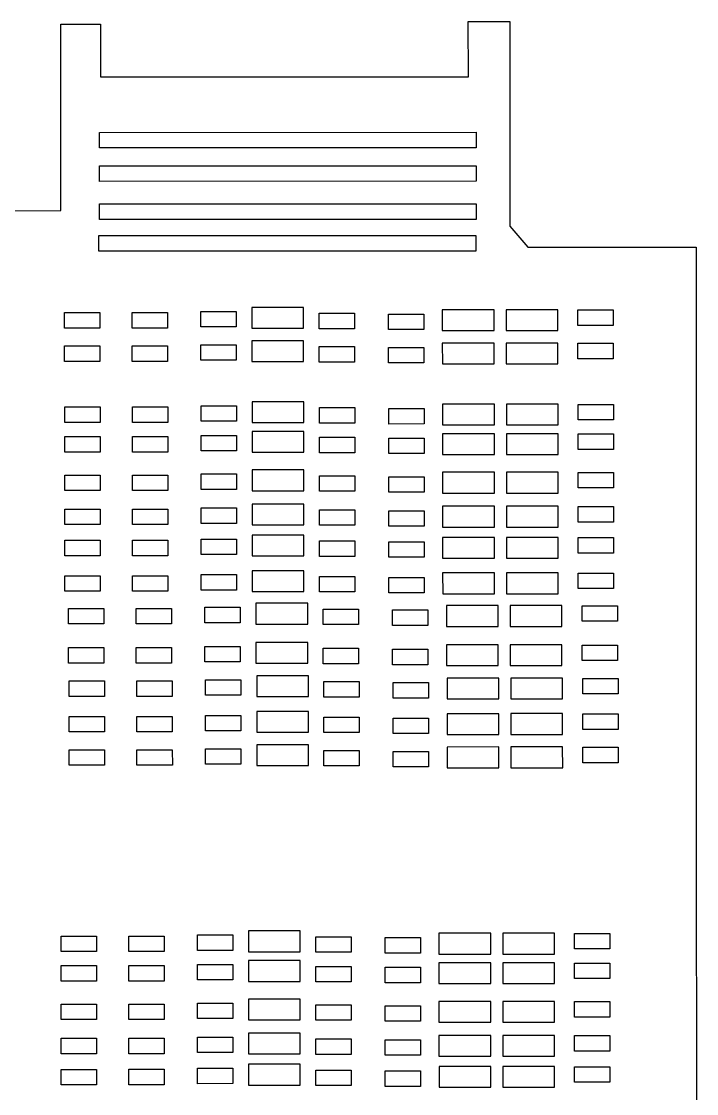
# Model space of a CAD drawing. Header units: millimetres. Extents: x 3191 to 879702, y -27549 to 222194.
# Drawn here: x 644000 to 645019, y 20131 to 21749 of the extents above; entities that cross this region are included whole.
import ezdxf

# ---------------------------------------------------------------- set-up
doc = ezdxf.new("R2010")
doc.units = ezdxf.units.MM
doc.header["$MEASUREMENT"] = 0
doc.layers.add('Krumbuster', color=112, linetype='Continuous')

msp = doc.modelspace()

# ---------------------------------------------------------------- linework, layer by layer
at = {"layer": 'Krumbuster'}
msp.add_lwpolyline([(645011.74308, 19207.41864), (644093.84606, 19207.24738), (644093.85164, 19177.35202), (643902.40994, 19177.3163), (643902.40547, 19201.26291), (640769.82408, 19200.67843), (640769.82894, 19174.59726), (640577.72173, 19174.56142), (640577.29472, 21463.1136), (644059.5418, 21463.76333), (644059.48926, 21745.39558), (644119.21171, 21745.40672), (644119.2266, 21665.60023), (644674.3676, 21665.70381), (644674.35201, 21749.28951), (644737.17053, 21749.30123), (644737.22822, 21440.14145), (644764.24229, 21408.72312), (645018.32312, 21408.77053), (645018.73385, 19207.41994), (645011.74308, 19207.41864)], dxfattribs=at)
for points in [[(644117.6841, 21558.37089), (644117.67971, 21581.88593), (644686.39716, 21581.99204), (644686.40154, 21558.477)], [(644117.69352, 21507.86488), (644117.68913, 21531.37992), (644686.40658, 21531.48603), (644686.41097, 21507.97099)], [(644117.70425, 21450.34868), (644117.69986, 21473.86372), (644686.41731, 21473.96983), (644686.4217, 21450.45479)], [(644116.93194, 21402.43198), (644116.92755, 21425.94702), (644685.645, 21426.05313), (644685.64939, 21402.53809)], [(644425.82635, 21286.16248), (644425.82049, 21317.55086), (644347.72413, 21317.53629), (644347.72999, 21286.14791)], [(644713.21236, 21282.72851), (644713.2065, 21314.11688), (644635.11014, 21314.10231), (644635.11599, 21282.71394)], [(644809.43958, 21282.74646), (644809.43372, 21314.13484), (644731.33736, 21314.12027), (644731.34321, 21282.73189)], [(644839.77969, 21290.42717), (644839.77534, 21313.76725), (644893.10888, 21313.7772), (644893.11323, 21290.43712)], [(644064.8874, 21286.51505), (644064.88304, 21309.85513), (644118.21658, 21309.86508), (644118.22093, 21286.525)], [(644167.09843, 21286.53412), (644167.09408, 21309.8742), (644220.42762, 21309.88415), (644220.43197, 21286.54407)], [(644270.69227, 21288.23309), (644270.68791, 21311.57317), (644324.02145, 21311.58312), (644324.0258, 21288.24305)], [(644449.20041, 21285.47866), (644449.19606, 21308.81873), (644502.52959, 21308.82868), (644502.53395, 21285.48861)], [(644553.79019, 21284.09847), (644553.78584, 21307.43854), (644607.11937, 21307.44849), (644607.12373, 21284.10842)], [(644425.83574, 21235.85476), (644425.82988, 21267.24314), (644347.73352, 21267.22857), (644347.73937, 21235.84019)], [(644064.89678, 21236.20733), (644064.89243, 21259.54741), (644118.22596, 21259.55736), (644118.23032, 21236.21728)], [(644167.10782, 21236.2264), (644167.10346, 21259.56648), (644220.437, 21259.57643), (644220.44136, 21236.23635)], [(644270.70165, 21237.92537), (644270.6973, 21261.26545), (644324.03083, 21261.2754), (644324.03519, 21237.93533)], [(644449.2098, 21235.17094), (644449.20544, 21258.51101), (644502.53898, 21258.52096), (644502.54333, 21235.18089)], [(644553.79958, 21233.79075), (644553.79522, 21257.13082), (644607.12876, 21257.14077), (644607.13311, 21233.8007)], [(644713.22174, 21232.42079), (644713.21589, 21263.80916), (644635.11952, 21263.79459), (644635.12538, 21232.40622)], [(644809.44896, 21232.43874), (644809.44311, 21263.82712), (644731.34674, 21263.81255), (644731.3526, 21232.42417)], [(644839.78908, 21240.11945), (644839.78473, 21263.45953), (644893.11826, 21263.46948), (644893.12262, 21240.1294)], [(644065.35379, 21144.08351), (644065.34943, 21167.42359), (644118.68297, 21167.43354), (644118.68732, 21144.09346)], [(644167.56483, 21144.10258), (644167.56047, 21167.44266), (644220.89401, 21167.45261), (644220.89836, 21144.11254)], [(644271.15866, 21145.80156), (644271.1543, 21169.14163), (644324.48784, 21169.15159), (644324.49219, 21145.81151)], [(644426.29274, 21143.73095), (644426.28689, 21175.11933), (644348.19052, 21175.10475), (644348.19638, 21143.71638)], [(644713.67875, 21140.29697), (644713.67289, 21171.68535), (644635.57653, 21171.67078), (644635.58239, 21140.2824)], [(644809.90597, 21140.31493), (644809.90011, 21171.7033), (644731.80375, 21171.68873), (644731.8096, 21140.30035)], [(644840.24609, 21147.99563), (644840.24173, 21171.33571), (644893.57527, 21171.34566), (644893.57962, 21148.00558)], [(644449.6668, 21143.04712), (644449.66245, 21166.3872), (644502.99598, 21166.39715), (644503.00034, 21143.05707)], [(644554.25658, 21141.66693), (644554.25223, 21165.00701), (644607.58576, 21165.01696), (644607.59012, 21141.67688)], [(644065.36213, 21099.37461), (644065.35777, 21122.71469), (644118.69131, 21122.72464), (644118.69567, 21099.38456)], [(644167.57317, 21099.39368), (644167.56881, 21122.73376), (644220.90235, 21122.74371), (644220.9067, 21099.40363)], [(644271.167, 21101.09266), (644271.16264, 21124.43273), (644324.49618, 21124.44268), (644324.50054, 21101.10261)], [(644426.30108, 21099.02205), (644426.29523, 21130.41042), (644348.19886, 21130.39585), (644348.20472, 21099.00747)], [(644449.67514, 21098.33822), (644449.67079, 21121.67829), (644503.00433, 21121.68825), (644503.00868, 21098.34817)], [(644554.26492, 21096.95803), (644554.26057, 21120.2981), (644607.59411, 21120.30806), (644607.59846, 21096.96798)], [(644713.68709, 21095.58807), (644713.68123, 21126.97645), (644635.58487, 21126.96188), (644635.59073, 21095.5735)], [(644809.91431, 21095.60602), (644809.90845, 21126.9944), (644731.81209, 21126.97983), (644731.81795, 21095.59145)], [(644840.25443, 21103.28673), (644840.25007, 21126.62681), (644893.58361, 21126.63676), (644893.58796, 21103.29668)], [(644426.31193, 21040.88764), (644426.30607, 21072.27602), (644348.20971, 21072.26145), (644348.21557, 21040.87307)], [(644065.37298, 21041.24021), (644065.36862, 21064.58029), (644118.70216, 21064.59024), (644118.70651, 21041.25016)], [(644167.58401, 21041.25928), (644167.57966, 21064.59936), (644220.9132, 21064.60931), (644220.91755, 21041.26923)], [(644271.17785, 21042.95826), (644271.17349, 21066.29833), (644324.50703, 21066.30828), (644324.51138, 21042.96821)], [(644449.68599, 21040.20382), (644449.68164, 21063.54389), (644503.01517, 21063.55384), (644503.01953, 21040.21377)], [(644554.27577, 21038.82363), (644554.27142, 21062.1637), (644607.60495, 21062.17365), (644607.60931, 21038.83358)], [(644713.69794, 21037.45367), (644713.69208, 21068.84205), (644635.59572, 21068.82747), (644635.60157, 21037.4391)], [(644809.92516, 21037.47162), (644809.9193, 21068.86), (644731.82294, 21068.84543), (644731.82879, 21037.45705)], [(644840.26528, 21045.15233), (644840.26092, 21068.49241), (644893.59446, 21068.50236), (644893.59881, 21045.16228)], [(644065.38257, 20989.82439), (644065.37821, 21013.16447), (644118.71175, 21013.17442), (644118.71611, 20989.83434)], [(644167.59361, 20989.84346), (644167.58925, 21013.18354), (644220.92279, 21013.19349), (644220.92714, 20989.85341)], [(644271.18744, 20991.54244), (644271.18308, 21014.88251), (644324.51662, 21014.89246), (644324.52098, 20991.55239)], [(644426.32152, 20989.47182), (644426.31567, 21020.8602), (644348.2193, 21020.84563), (644348.22516, 20989.45725)], [(644449.69558, 20988.788), (644449.69123, 21012.12807), (644503.02477, 21012.13802), (644503.02912, 20988.79795)], [(644554.28536, 20987.40781), (644554.28101, 21010.74788), (644607.61455, 21010.75783), (644607.6189, 20987.41776)], [(644713.70753, 20986.03785), (644713.70167, 21017.42623), (644635.60531, 21017.41165), (644635.61117, 20986.02328)], [(644809.93475, 20986.0558), (644809.92889, 21017.44418), (644731.83253, 21017.42961), (644731.83839, 20986.04123)], [(644840.27487, 20993.73651), (644840.27051, 21017.07659), (644893.60405, 21017.08654), (644893.60841, 20993.74646)], [(644426.33028, 20942.5234), (644426.32443, 20973.91177), (644348.22806, 20973.8972), (644348.23392, 20942.50882)], [(644065.39133, 20942.87596), (644065.38697, 20966.21604), (644118.72051, 20966.22599), (644118.72487, 20942.88591)], [(644167.60237, 20942.89503), (644167.59801, 20966.23511), (644220.93155, 20966.24506), (644220.9359, 20942.90498)], [(644271.1962, 20944.59401), (644271.19184, 20967.93408), (644324.52538, 20967.94403), (644324.52974, 20944.60396)], [(644449.70434, 20941.83957), (644449.69999, 20965.17964), (644503.03353, 20965.1896), (644503.03788, 20941.84952)], [(644554.29412, 20940.45938), (644554.28977, 20963.79945), (644607.62331, 20963.80941), (644607.62766, 20940.46933)], [(644713.71629, 20939.08942), (644713.71043, 20970.4778), (644635.61407, 20970.46323), (644635.61993, 20939.07485)], [(644809.94351, 20939.10737), (644809.93765, 20970.49575), (644731.84129, 20970.48118), (644731.84715, 20939.0928)], [(644840.28363, 20946.78808), (644840.27927, 20970.12816), (644893.61281, 20970.13811), (644893.61716, 20946.79803)], [(644065.40134, 20889.22062), (644065.39699, 20912.56069), (644118.73052, 20912.57064), (644118.73488, 20889.23057)], [(644167.61238, 20889.23969), (644167.60802, 20912.57976), (644220.94156, 20912.58971), (644220.94591, 20889.24964)], [(644271.20621, 20890.93866), (644271.20185, 20914.27874), (644324.53539, 20914.28869), (644324.53975, 20890.94861)], [(644426.3403, 20888.86805), (644426.33444, 20920.25643), (644348.23808, 20920.24186), (644348.24393, 20888.85348)], [(644449.71436, 20888.18422), (644449.71, 20911.5243), (644503.04354, 20911.53425), (644503.04789, 20888.19417)], [(644554.30414, 20886.80403), (644554.29978, 20910.14411), (644607.63332, 20910.15406), (644607.63767, 20886.81398)], [(644713.7263, 20885.43407), (644713.72044, 20916.82245), (644635.62408, 20916.80788), (644635.62994, 20885.4195)], [(644809.95352, 20885.45203), (644809.94766, 20916.8404), (644731.8513, 20916.82583), (644731.85716, 20885.43746)], [(644840.29364, 20893.13274), (644840.28928, 20916.47281), (644893.62282, 20916.48276), (644893.62718, 20893.14269)], [(644071.00082, 20840.0337), (644070.99646, 20863.37378), (644124.33, 20863.38373), (644124.33435, 20840.04365)], [(644173.21185, 20840.05277), (644173.2075, 20863.39285), (644226.54104, 20863.4028), (644226.54539, 20840.06272)], [(644276.80569, 20841.75175), (644276.80133, 20865.09182), (644330.13487, 20865.10177), (644330.13922, 20841.7617)], [(644431.93977, 20839.68114), (644431.93392, 20871.06951), (644353.83755, 20871.05494), (644353.84341, 20839.66656)], [(644455.31383, 20838.99731), (644455.30948, 20862.33738), (644508.64301, 20862.34734), (644508.64737, 20839.00726)], [(644559.90361, 20837.61712), (644559.89926, 20860.95719), (644613.23279, 20860.96715), (644613.23715, 20837.62707)], [(644719.32578, 20836.24716), (644719.31992, 20867.63554), (644641.22356, 20867.62097), (644641.22942, 20836.23259)], [(644815.553, 20836.26511), (644815.54714, 20867.65349), (644737.45078, 20867.63892), (644737.45663, 20836.25054)], [(644845.89312, 20843.94582), (644845.88876, 20867.2859), (644899.2223, 20867.29585), (644899.22665, 20843.95577)], [(644431.95083, 20780.43863), (644431.94497, 20811.82701), (644353.84861, 20811.81244), (644353.85446, 20780.42406)], [(644071.01187, 20780.7912), (644071.00752, 20804.13128), (644124.34105, 20804.14123), (644124.34541, 20780.80115)], [(644173.22291, 20780.81027), (644173.21855, 20804.15035), (644226.55209, 20804.1603), (644226.55645, 20780.82022)], [(644276.81674, 20782.50925), (644276.81239, 20805.84932), (644330.14592, 20805.85927), (644330.15028, 20782.5192)], [(644455.32489, 20779.75481), (644455.32053, 20803.09488), (644508.65407, 20803.10483), (644508.65842, 20779.76476)], [(644559.91467, 20778.37462), (644559.91031, 20801.71469), (644613.24385, 20801.72464), (644613.2482, 20778.38457)], [(644719.33683, 20777.00466), (644719.33098, 20808.39304), (644641.23461, 20808.37846), (644641.24047, 20776.99009)], [(644815.56405, 20777.02261), (644815.55819, 20808.41099), (644737.46183, 20808.39642), (644737.46769, 20777.00804)], [(644845.90417, 20784.70332), (644845.89981, 20808.0434), (644899.23335, 20808.05335), (644899.23771, 20784.71327)], [(644072.13816, 20730.49535), (644072.1338, 20753.83543), (644125.46734, 20753.84538), (644125.47169, 20730.5053)], [(644174.3492, 20730.51442), (644174.34484, 20753.8545), (644227.67838, 20753.86445), (644227.68273, 20730.52437)], [(644277.94303, 20732.2134), (644277.93867, 20755.55347), (644331.27221, 20755.56343), (644331.27656, 20732.22335)], [(644433.07711, 20730.14279), (644433.07126, 20761.53116), (644354.97489, 20761.51659), (644354.98075, 20730.12822)], [(644456.45117, 20729.45896), (644456.44682, 20752.79904), (644509.78035, 20752.80899), (644509.78471, 20729.46891)], [(644561.04095, 20728.07877), (644561.0366, 20751.41885), (644614.37013, 20751.4288), (644614.37449, 20728.08872)], [(644720.46312, 20726.70881), (644720.45726, 20758.09719), (644642.3609, 20758.08262), (644642.36676, 20726.69424)], [(644816.69034, 20726.72676), (644816.68448, 20758.11514), (644738.58812, 20758.10057), (644738.59397, 20726.71219)], [(644847.03046, 20734.40747), (644847.0261, 20757.74755), (644900.35964, 20757.7575), (644900.36399, 20734.41742)], [(644072.14817, 20676.84001), (644072.14381, 20700.18008), (644125.47735, 20700.19003), (644125.48171, 20676.84996)], [(644174.35921, 20676.85908), (644174.35485, 20700.19915), (644227.68839, 20700.2091), (644227.69274, 20676.86903)], [(644277.95304, 20678.55805), (644277.94868, 20701.89813), (644331.28222, 20701.90808), (644331.28657, 20678.568)], [(644433.08712, 20676.48744), (644433.08127, 20707.87582), (644354.9849, 20707.86125), (644354.99076, 20676.47287)], [(644456.46118, 20675.80361), (644456.45683, 20699.14369), (644509.79037, 20699.15364), (644509.79472, 20675.81356)], [(644561.05096, 20674.42342), (644561.04661, 20697.7635), (644614.38015, 20697.77345), (644614.3845, 20674.43337)], [(644720.47313, 20673.05346), (644720.46727, 20704.44184), (644642.37091, 20704.42727), (644642.37677, 20673.03889)], [(644816.70035, 20673.07142), (644816.69449, 20704.4598), (644738.59813, 20704.44522), (644738.60399, 20673.05685)], [(644847.04047, 20680.75213), (644847.03611, 20704.0922), (644900.36965, 20704.10215), (644900.374, 20680.76208)], [(644072.15755, 20626.53229), (644072.1532, 20649.87236), (644125.48674, 20649.88231), (644125.49109, 20626.54224)], [(644174.36859, 20626.55136), (644174.36424, 20649.89143), (644227.69777, 20649.90138), (644227.70213, 20626.56131)], [(644277.96242, 20628.25033), (644277.95807, 20651.59041), (644331.29161, 20651.60036), (644331.29596, 20628.26028)], [(644433.09651, 20626.17972), (644433.09065, 20657.5681), (644354.99429, 20657.55353), (644355.00015, 20626.16515)], [(644720.48252, 20622.74574), (644720.47666, 20654.13412), (644642.3803, 20654.11955), (644642.38615, 20622.73117)], [(644816.70974, 20622.7637), (644816.70388, 20654.15208), (644738.60752, 20654.1375), (644738.61337, 20622.74913)], [(644847.04985, 20630.44441), (644847.0455, 20653.78448), (644900.37904, 20653.79443), (644900.38339, 20630.45436)], [(644456.47057, 20625.49589), (644456.46622, 20648.83597), (644509.79975, 20648.84592), (644509.80411, 20625.50584)], [(644561.06035, 20624.1157), (644561.056, 20647.45578), (644614.38953, 20647.46573), (644614.39389, 20624.12565)], [(644420.77622, 20345.09338), (644420.77037, 20376.48176), (644342.674, 20376.46718), (644342.67986, 20345.07881)], [(644059.83727, 20345.44594), (644059.83291, 20368.78602), (644113.16645, 20368.79597), (644113.1708, 20345.4559)], [(644162.04831, 20345.46502), (644162.04395, 20368.80509), (644215.37749, 20368.81504), (644215.38184, 20345.47497)], [(644265.64214, 20347.16399), (644265.63778, 20370.50407), (644318.97132, 20370.51402), (644318.97567, 20347.17394)], [(644444.15028, 20344.40955), (644444.14593, 20367.74963), (644497.47947, 20367.75958), (644497.48382, 20344.4195)], [(644548.74006, 20343.02936), (644548.73571, 20366.36944), (644602.06925, 20366.37939), (644602.0736, 20343.03931)], [(644708.16223, 20341.6594), (644708.15637, 20373.04778), (644630.06001, 20373.03321), (644630.06587, 20341.64483)], [(644804.38945, 20341.67736), (644804.38359, 20373.06573), (644726.28723, 20373.05116), (644726.29309, 20341.66278)], [(644834.72957, 20349.35806), (644834.72521, 20372.69814), (644888.05875, 20372.70809), (644888.0631, 20349.36802)], [(644265.65048, 20302.45509), (644265.64612, 20325.79516), (644318.97966, 20325.80512), (644318.98402, 20302.46504)], [(644420.78456, 20300.38448), (644420.77871, 20331.77285), (644342.68235, 20331.75828), (644342.6882, 20300.36991)], [(644708.17057, 20296.9505), (644708.16471, 20328.33888), (644630.06835, 20328.32431), (644630.07421, 20296.93593)], [(644804.39779, 20296.96845), (644804.39193, 20328.35683), (644726.29557, 20328.34226), (644726.30143, 20296.95388)], [(644834.73791, 20304.64916), (644834.73355, 20327.98924), (644888.06709, 20327.99919), (644888.07145, 20304.65911)], [(644059.84561, 20300.73704), (644059.84125, 20324.07712), (644113.17479, 20324.08707), (644113.17915, 20300.74699)], [(644162.05665, 20300.75611), (644162.05229, 20324.09619), (644215.38583, 20324.10614), (644215.39018, 20300.76607)], [(644444.15863, 20299.70065), (644444.15427, 20323.04073), (644497.48781, 20323.05068), (644497.49216, 20299.7106)], [(644548.74841, 20298.32046), (644548.74405, 20321.66054), (644602.07759, 20321.67049), (644602.08194, 20298.33041)], [(644059.85646, 20242.60264), (644059.8521, 20265.94272), (644113.18564, 20265.95267), (644113.18999, 20242.61259)], [(644162.06749, 20242.62171), (644162.06314, 20265.96179), (644215.39668, 20265.97174), (644215.40103, 20242.63166)], [(644265.66133, 20244.32069), (644265.65697, 20267.66076), (644318.99051, 20267.67071), (644318.99486, 20244.33064)], [(644420.79541, 20242.25007), (644420.78956, 20273.63845), (644342.69319, 20273.62388), (644342.69905, 20242.2355)], [(644444.16947, 20241.56625), (644444.16512, 20264.90632), (644497.49865, 20264.91627), (644497.50301, 20241.5762)], [(644548.75925, 20240.18606), (644548.7549, 20263.52613), (644602.08843, 20263.53608), (644602.09279, 20240.19601)], [(644708.18142, 20238.8161), (644708.17556, 20270.20448), (644630.0792, 20270.1899), (644630.08506, 20238.80153)], [(644804.40864, 20238.83405), (644804.40278, 20270.22243), (644726.30642, 20270.20786), (644726.31227, 20238.81948)], [(644834.74876, 20246.51476), (644834.7444, 20269.85484), (644888.07794, 20269.86479), (644888.08229, 20246.52471)], [(644059.86605, 20191.18682), (644059.86169, 20214.5269), (644113.19523, 20214.53685), (644113.19959, 20191.19677)], [(644162.07709, 20191.20589), (644162.07273, 20214.54597), (644215.40627, 20214.55592), (644215.41062, 20191.21584)], [(644265.67092, 20192.90487), (644265.66656, 20216.24494), (644319.0001, 20216.25489), (644319.00446, 20192.91482)], [(644420.80501, 20190.83426), (644420.79915, 20222.22263), (644342.70279, 20222.20806), (644342.70864, 20190.81968)], [(644444.17907, 20190.15043), (644444.17471, 20213.4905), (644497.50825, 20213.50046), (644497.5126, 20190.16038)], [(644708.19101, 20187.40028), (644708.18515, 20218.78866), (644630.08879, 20218.77409), (644630.09465, 20187.38571)], [(644804.41823, 20187.41823), (644804.41237, 20218.80661), (644726.31601, 20218.79204), (644726.32187, 20187.40366)], [(644834.75835, 20195.09894), (644834.75399, 20218.43902), (644888.08753, 20218.44897), (644888.09189, 20195.10889)], [(644548.76885, 20188.77024), (644548.76449, 20212.11031), (644602.09803, 20212.12027), (644602.10238, 20188.78019)], [(644059.87481, 20144.23839), (644059.87045, 20167.57847), (644113.20399, 20167.58842), (644113.20835, 20144.24834)], [(644162.08585, 20144.25746), (644162.08149, 20167.59754), (644215.41503, 20167.60749), (644215.41938, 20144.26741)], [(644265.67968, 20145.95644), (644265.67532, 20169.29651), (644319.00886, 20169.30647), (644319.01322, 20145.96639)], [(644420.81376, 20143.88583), (644420.80791, 20175.2742), (644342.71155, 20175.25963), (644342.7174, 20143.87126)], [(644444.18782, 20143.202), (644444.18347, 20166.54208), (644497.51701, 20166.55203), (644497.52136, 20143.21195)], [(644548.77761, 20141.82181), (644548.77325, 20165.16189), (644602.10679, 20165.17184), (644602.11114, 20141.83176)], [(644708.19977, 20140.45185), (644708.19391, 20171.84023), (644630.09755, 20171.82566), (644630.10341, 20140.43728)], [(644804.42699, 20140.4698), (644804.42113, 20171.85818), (644726.32477, 20171.84361), (644726.33063, 20140.45523)], [(644834.76711, 20148.15051), (644834.76275, 20171.49059), (644888.09629, 20171.50054), (644888.10065, 20148.16046)]]:
    msp.add_lwpolyline(points, close=True, dxfattribs=at)

doc.saveas('drawing.dxf')
